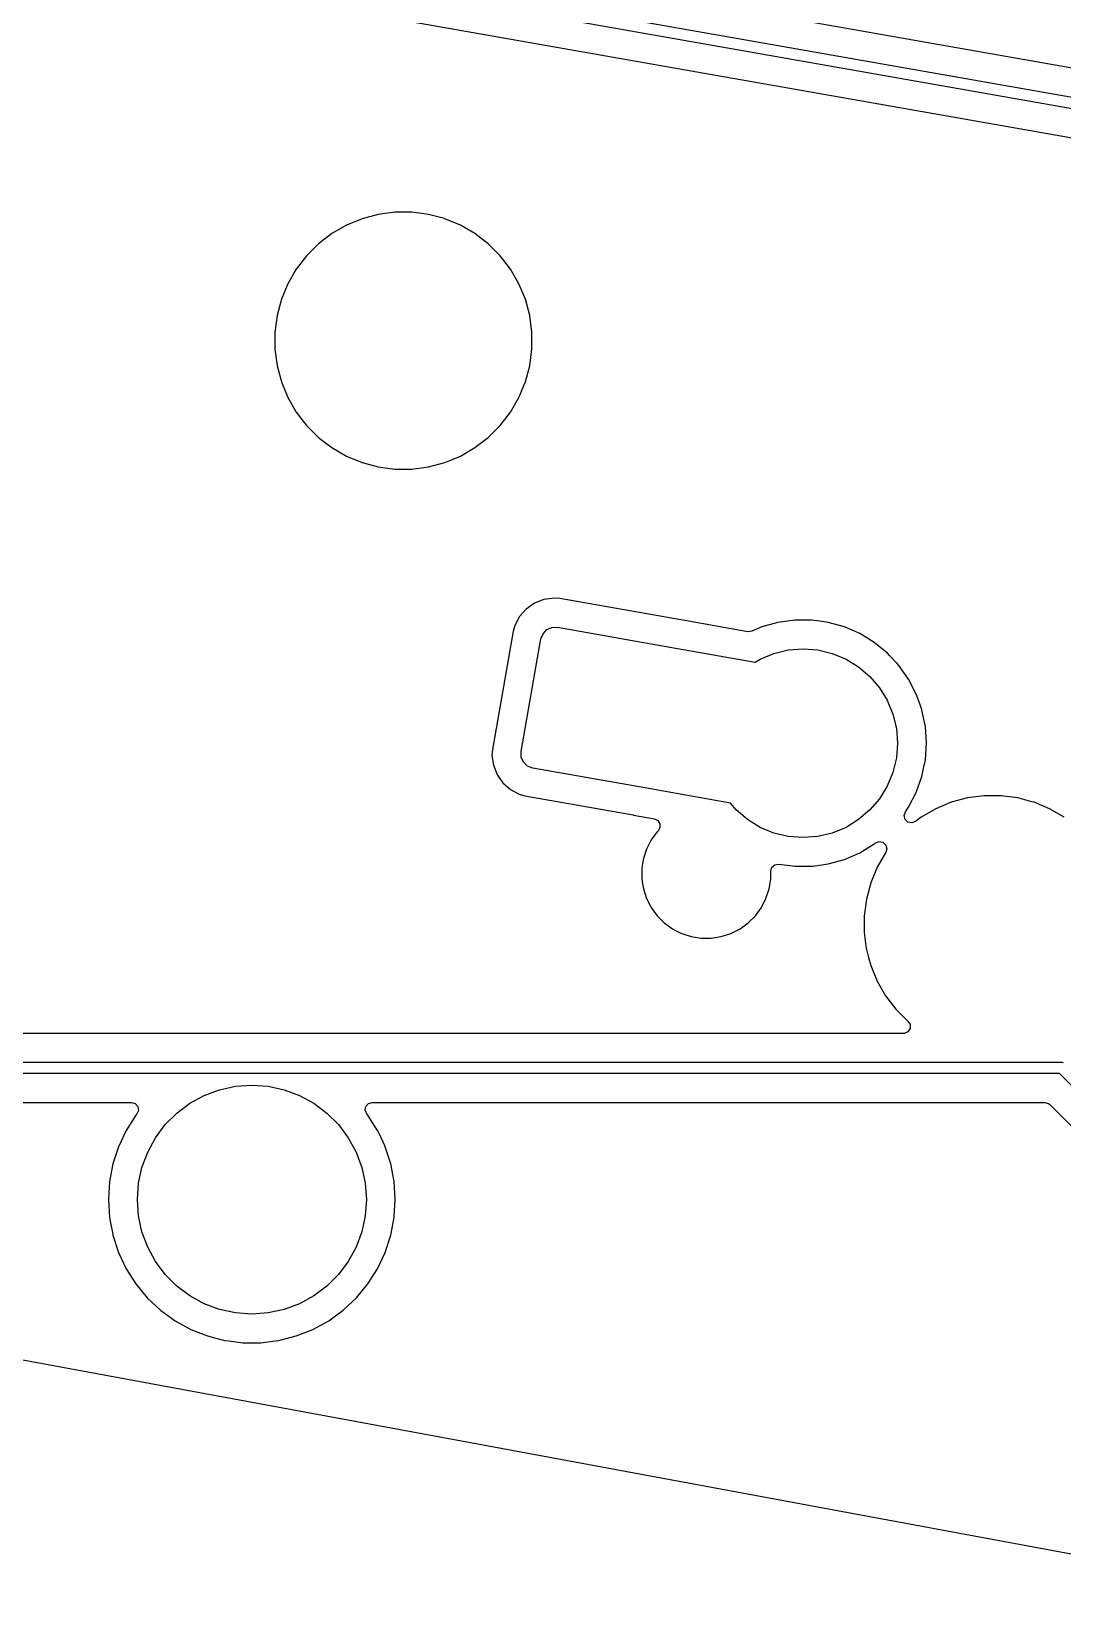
# Model space of a CAD drawing. Header units: millimetres. Extents: x 46 to 4458, y 59 to 1499.
# Drawn here: x 1782.06 to 1800.07, y 827.2 to 854.7 of the extents above; entities that cross this region are included whole.
import ezdxf

# ---------------------------------------------------------------- set-up
doc = ezdxf.new("R2010")
doc.units = ezdxf.units.MM
doc.layers.add('BLACK', color=7, linetype='Continuous')

msp = doc.modelspace()

# ---------------------------------------------------------------- linework, layer by layer
msp.add_spline([(1739.51188, 833.25441), (1780.27787, 825.93719), (1837.10984, 809.83915), (1902.0139, 825.65744), (1950.85196, 832.69492)], degree=3)
at = {"layer": 'BLACK', "linetype": 'Continuous'}
for p, q in [((1803.05595, 853.56078), (1786.39302, 856.49891)), ((1803.39247, 852.79142), (1785.81355, 855.89045)), ((1785.84795, 856.08552), (1803.42687, 852.98649)), ((1786.18446, 855.31615), (1802.8474, 852.37803)), ((1788.11673, 851.5045), (1787.83253, 851.42835)), ((1788.40841, 851.5429), (1788.11673, 851.5045)), ((1788.40842, 851.5429), (1788.40841, 851.5429)), ((1788.70263, 851.5429), (1788.40842, 851.5429)), ((1788.40842, 851.5429), (1788.40842, 851.5429)), ((1788.70264, 851.5429), (1788.70263, 851.5429)), ((1788.99432, 851.5045), (1788.70264, 851.5429)), ((1788.70264, 851.5429), (1788.70264, 851.5429)), ((1788.99433, 851.5045), (1788.99432, 851.5045)), ((1789.27325, 851.42976), (1788.99433, 851.5045)), ((1788.99433, 851.5045), (1788.99433, 851.5045)), ((1787.56072, 851.31576), (1787.30594, 851.16866)), ((1787.56073, 851.31577), (1787.56072, 851.31576)), ((1787.83253, 851.42835), (1787.56073, 851.31577)), ((1789.27852, 851.42835), (1789.27325, 851.42976)), ((1789.55032, 851.31577), (1789.27852, 851.42835)), ((1789.55034, 851.31576), (1789.55032, 851.31577)), ((1789.80512, 851.16866), (1789.55034, 851.31576)), ((1787.07251, 850.98955), (1786.86448, 850.78152)), ((1787.07252, 850.98955), (1787.07251, 850.98955)), ((1787.30592, 851.16865), (1787.07252, 850.98955)), ((1787.30594, 851.16866), (1787.30592, 851.16865)), ((1789.80512, 851.16865), (1789.80512, 851.16866)), ((1789.80512, 851.16866), (1789.80512, 851.16866)), ((1789.80513, 851.16865), (1789.80512, 851.16865)), ((1790.03854, 850.98955), (1789.80513, 851.16865)), ((1789.80513, 851.16865), (1789.80513, 851.16865)), ((1790.24657, 850.78152), (1790.03854, 850.98955)), ((1790.03854, 850.98955), (1790.03854, 850.98955)), ((1786.86448, 850.78151), (1786.68538, 850.54811)), ((1786.86448, 850.78152), (1786.86448, 850.78151)), ((1790.24658, 850.78151), (1790.24657, 850.78152)), ((1790.29189, 850.72246), (1790.24658, 850.78151)), ((1790.42568, 850.5481), (1790.29189, 850.72246)), ((1786.68537, 850.54809), (1786.53827, 850.29331)), ((1786.68538, 850.54811), (1786.68537, 850.54809)), ((1790.42569, 850.54809), (1790.42568, 850.5481)), ((1790.57278, 850.29331), (1790.42569, 850.54809)), ((1786.53826, 850.29329), (1786.42568, 850.02149)), ((1786.53827, 850.29331), (1786.53826, 850.29329)), ((1790.57279, 850.29329), (1790.57278, 850.29331)), ((1790.68537, 850.02149), (1790.57279, 850.29329)), ((1786.42568, 850.02149), (1786.34953, 849.7373)), ((1790.68538, 850.02149), (1790.68537, 850.02149)), ((1790.76153, 849.7373), (1790.68538, 850.02149)), ((1786.34953, 849.7373), (1786.31113, 849.44562)), ((1790.79993, 849.44561), (1790.76153, 849.7373)), ((1786.31113, 849.44562), (1786.31113, 849.4456)), ((1786.31113, 849.4456), (1786.31113, 849.1514)), ((1790.79993, 849.15139), (1790.79993, 849.44561)), ((1786.31113, 849.1514), (1786.31113, 849.15138)), ((1786.31113, 849.15138), (1786.34904, 848.86339)), ((1790.76153, 848.8597), (1790.79993, 849.15139)), ((1786.34904, 848.86339), (1786.34953, 848.8597)), ((1786.34953, 848.8597), (1786.41807, 848.6039)), ((1790.68538, 848.57551), (1790.76153, 848.8597)), ((1786.41807, 848.6039), (1786.42568, 848.57551)), ((1786.42568, 848.57551), (1786.53826, 848.30371)), ((1790.57807, 848.31645), (1790.6602, 848.51473)), ((1790.6602, 848.51473), (1790.68538, 848.57551)), ((1786.53826, 848.30371), (1786.53827, 848.30369)), ((1786.53827, 848.30369), (1786.68537, 848.04891)), ((1790.42568, 848.0489), (1790.57279, 848.3037)), ((1790.57279, 848.3037), (1790.57807, 848.31645)), ((1786.68537, 848.04891), (1786.68538, 848.04889)), ((1786.68538, 848.04889), (1786.86448, 847.81549)), ((1790.24658, 847.81549), (1790.42568, 848.0489)), ((1786.86448, 847.81549), (1786.86448, 847.81548)), ((1786.86448, 847.81548), (1787.07251, 847.60745)), ((1787.07251, 847.60745), (1787.07252, 847.60745)), ((1787.07252, 847.60745), (1787.23873, 847.47991)), ((1789.80512, 847.42834), (1790.03854, 847.60745)), ((1790.03854, 847.60745), (1790.24658, 847.81549)), ((1787.23873, 847.47991), (1787.30593, 847.42834)), ((1787.30593, 847.42834), (1787.30594, 847.42834)), ((1787.30594, 847.42834), (1787.56072, 847.28124)), ((1789.55033, 847.28124), (1789.80512, 847.42834)), ((1787.56072, 847.28124), (1787.56073, 847.28123)), ((1787.56073, 847.28123), (1787.83253, 847.16865)), ((1787.83253, 847.16865), (1787.83253, 847.16865)), ((1787.83253, 847.16865), (1787.83254, 847.16865)), ((1787.83254, 847.16865), (1788.11673, 847.0925)), ((1788.11673, 847.0925), (1788.40842, 847.0541)), ((1788.70263, 847.0541), (1788.99433, 847.0925)), ((1788.99433, 847.0925), (1789.27851, 847.16865)), ((1789.27851, 847.16865), (1789.39369, 847.21635)), ((1789.39369, 847.21635), (1789.55032, 847.28123)), ((1789.55032, 847.28123), (1789.55032, 847.28124)), ((1789.55032, 847.28124), (1789.55033, 847.28124)), ((1788.40842, 847.0541), (1788.40843, 847.0541)), ((1788.40843, 847.0541), (1788.70263, 847.0541)), ((1788.70263, 847.0541), (1788.70263, 847.0541)), ((1790.70221, 844.60813), (1790.58557, 844.47707)), ((1790.84592, 844.70876), (1790.70221, 844.60813)), ((1791.00896, 844.77353), (1790.84592, 844.70876)), ((1791.14784, 844.79388), (1791.00896, 844.77353)), ((1791.18255, 844.79896), (1791.14784, 844.79388)), ((1791.18256, 844.79896), (1791.18255, 844.79896)), ((1791.2856, 844.79145), (1791.18256, 844.79896)), ((1793.40238, 844.41821), (1791.2856, 844.79145)), ((1790.50231, 844.32264), (1790.47412, 844.22326)), ((1790.58557, 844.47707), (1790.50231, 844.32265)), ((1790.50231, 844.32265), (1790.50231, 844.32264)), ((1793.40239, 844.41821), (1793.40238, 844.41821)), ((1793.40296, 844.41811), (1793.40239, 844.41821)), ((1793.46909, 844.40645), (1793.40296, 844.41811)), ((1793.40296, 844.41811), (1793.40296, 844.41811)), ((1794.57102, 844.21215), (1793.46909, 844.40645)), ((1795.09782, 844.37486), (1794.81453, 844.29549)), ((1795.38928, 844.41492), (1795.09782, 844.37486)), ((1795.09782, 844.37486), (1795.09782, 844.37486)), ((1795.68348, 844.41492), (1795.38928, 844.41492)), ((1795.38928, 844.41492), (1795.38928, 844.41492)), ((1795.8292, 844.39489), (1795.68348, 844.41492)), ((1795.68348, 844.41492), (1795.68348, 844.41492)), ((1795.97493, 844.37486), (1795.8292, 844.39489)), ((1795.97494, 844.37486), (1795.97493, 844.37486)), ((1795.97493, 844.37486), (1795.97493, 844.37486)), ((1796.25822, 844.29549), (1795.97494, 844.37486)), ((1790.47411, 844.22324), (1790.10945, 842.15513)), ((1790.47412, 844.22326), (1790.47411, 844.22324)), ((1790.61103, 842.11747), (1790.95833, 844.08708)), ((1790.95833, 844.08708), (1790.99368, 844.178)), ((1790.99368, 844.178), (1791.06114, 844.24846)), ((1791.06114, 844.24846), (1791.15042, 844.28775)), ((1791.15042, 844.28775), (1791.24794, 844.28987)), ((1791.24794, 844.28987), (1793.1437, 843.9556)), ((1794.57262, 844.21187), (1794.57102, 844.21215)), ((1794.64195, 844.22053), (1794.57262, 844.21187)), ((1794.81453, 844.29549), (1794.64195, 844.22053)), ((1796.52805, 844.17829), (1796.25822, 844.29549)), ((1796.52806, 844.17828), (1796.52805, 844.17829)), ((1796.77942, 844.02543), (1796.52806, 844.17828)), ((1793.1437, 843.9556), (1793.1437, 843.9556)), ((1793.1437, 843.9556), (1794.70012, 843.68116)), ((1794.78729, 843.73458), (1795.0265, 843.83367)), ((1795.0265, 843.83367), (1795.27826, 843.89411)), ((1795.27826, 843.89411), (1795.53638, 843.91442)), ((1795.53638, 843.91442), (1795.7945, 843.89411)), ((1795.7945, 843.89411), (1796.04626, 843.83367)), ((1796.04626, 843.83367), (1796.28546, 843.73458)), ((1796.77943, 844.02542), (1796.77942, 844.02543)), ((1796.83745, 843.97822), (1796.77943, 844.02542)), ((1796.77943, 844.02542), (1796.77943, 844.02542)), ((1797.00763, 843.83976), (1796.83745, 843.97822)), ((1797.00764, 843.83976), (1797.00763, 843.83976)), ((1797.0476, 843.79697), (1797.00764, 843.83976)), ((1797.00764, 843.83976), (1797.00764, 843.83976)), ((1797.17256, 843.66317), (1797.0476, 843.79697)), ((1794.70012, 843.68116), (1794.78729, 843.73458)), ((1796.28546, 843.73458), (1796.50622, 843.5993)), ((1796.50622, 843.5993), (1796.7031, 843.43115)), ((1797.20845, 843.62475), (1797.17256, 843.66317)), ((1797.3781, 843.38441), (1797.20845, 843.62475)), ((1796.7031, 843.43115), (1796.87126, 843.23427)), ((1796.87126, 843.23427), (1797.00654, 843.01351)), ((1797.3781, 843.3844), (1797.3781, 843.38441)), ((1797.51345, 843.12319), (1797.3781, 843.3844)), ((1797.3781, 843.3844), (1797.3781, 843.3844)), ((1797.00654, 843.01351), (1797.10562, 842.7743)), ((1797.57471, 842.95082), (1797.51345, 843.12319)), ((1797.61197, 842.84598), (1797.57471, 842.95082)), ((1797.10562, 842.7743), (1797.16606, 842.52254)), ((1797.61197, 842.84597), (1797.61197, 842.84598)), ((1797.64105, 842.70603), (1797.61197, 842.84597)), ((1797.67183, 842.55793), (1797.64105, 842.70603)), ((1797.16606, 842.52254), (1797.18638, 842.26442)), ((1797.6919, 842.26442), (1797.67183, 842.55793)), ((1790.10945, 842.15512), (1790.10194, 842.05208)), ((1790.10945, 842.15513), (1790.10945, 842.15512)), ((1790.61316, 842.01995), (1790.61103, 842.11747)), ((1797.18638, 842.26442), (1797.16606, 842.00631)), ((1797.67183, 841.97091), (1797.6919, 842.26442)), ((1790.10194, 842.05208), (1790.12737, 841.87849)), ((1790.12737, 841.87849), (1790.19204, 841.71572)), ((1790.65245, 841.93066), (1790.61316, 842.01995)), ((1790.72291, 841.86321), (1790.65245, 841.93066)), ((1790.81382, 841.82785), (1790.72291, 841.86321)), ((1797.16606, 842.00631), (1797.10562, 841.75455)), ((1797.61197, 841.68288), (1797.64745, 841.85359)), ((1797.64745, 841.85359), (1797.67183, 841.97091)), ((1790.19204, 841.71572), (1790.19215, 841.71544)), ((1790.19215, 841.71544), (1790.19991, 841.70436)), ((1790.19991, 841.70436), (1790.29277, 841.57173)), ((1790.29277, 841.57173), (1790.29278, 841.57173)), ((1790.29278, 841.57173), (1790.42383, 841.4551)), ((1792.70958, 841.49358), (1790.81382, 841.82785)), ((1797.10562, 841.75455), (1797.00654, 841.51534)), ((1797.51345, 841.40566), (1797.61197, 841.68287)), ((1797.61197, 841.68287), (1797.61197, 841.68288)), ((1797.61197, 841.68287), (1797.61197, 841.68287)), ((1790.42383, 841.4551), (1790.42383, 841.4551)), ((1790.42383, 841.4551), (1790.42383, 841.4551)), ((1790.42383, 841.4551), (1790.42384, 841.4551)), ((1790.42384, 841.4551), (1790.57826, 841.37183)), ((1790.57826, 841.37183), (1790.67766, 841.34364)), ((1790.67766, 841.34364), (1792.56923, 841.01011)), ((1794.26591, 841.21916), (1792.70958, 841.49358)), ((1792.70958, 841.49358), (1792.70958, 841.49358)), ((1796.87126, 841.29458), (1796.7031, 841.0977)), ((1797.00654, 841.51534), (1796.87126, 841.29458)), ((1797.3781, 841.14445), (1797.51345, 841.40566)), ((1798.40863, 841.30741), (1798.12443, 841.23126)), ((1798.70031, 841.34581), (1798.40863, 841.30741)), ((1798.70032, 841.34581), (1798.70031, 841.34581)), ((1798.99454, 841.34581), (1798.70032, 841.34581)), ((1798.70032, 841.34581), (1798.70032, 841.34581)), ((1798.99455, 841.34581), (1798.99454, 841.34581)), ((1798.99454, 841.34581), (1798.99454, 841.34581)), ((1799.28623, 841.30741), (1798.99455, 841.34581)), ((1799.52815, 841.24259), (1799.28623, 841.30741)), ((1799.28623, 841.30741), (1799.28623, 841.30741)), ((1799.28623, 841.30741), (1799.28623, 841.30741)), ((1792.56923, 841.01011), (1792.56924, 841.01011)), ((1792.56924, 841.01011), (1792.57552, 841.009)), ((1792.57552, 841.009), (1792.57552, 841.009)), ((1792.57552, 841.009), (1792.93843, 840.94501)), ((1794.36965, 841.0977), (1794.26591, 841.21916)), ((1794.56653, 840.92955), (1794.36965, 841.0977)), ((1796.7031, 841.0977), (1796.50622, 840.92955)), ((1797.30027, 841.00189), (1797.32274, 841.06602)), ((1797.32274, 841.06602), (1797.3781, 841.14445)), ((1797.85262, 841.11867), (1797.59784, 840.97157)), ((1797.85263, 841.11868), (1797.85262, 841.11867)), ((1798.12443, 841.23126), (1797.85263, 841.11868)), ((1799.57042, 841.23126), (1799.52815, 841.24259)), ((1799.84222, 841.11868), (1799.57042, 841.23126)), ((1799.84224, 841.11867), (1799.84222, 841.11868)), ((1800.09702, 840.97157), (1799.84224, 841.11867)), ((1792.93843, 840.94501), (1793.00103, 840.91398)), ((1793.00458, 840.73521), (1792.98613, 840.71676)), ((1793.00103, 840.91398), (1793.03692, 840.85404)), ((1793.0347, 840.7842), (1793.00458, 840.73521)), ((1793.03692, 840.85404), (1793.0347, 840.7842)), ((1794.78729, 840.79426), (1794.56653, 840.92955)), ((1795.0265, 840.69518), (1794.78729, 840.79426)), ((1796.28546, 840.79426), (1796.04626, 840.69518)), ((1796.50622, 840.92955), (1796.28546, 840.79426)), ((1797.31593, 840.9338), (1797.30027, 841.00189)), ((1797.36592, 840.88499), (1797.31593, 840.9338)), ((1797.43436, 840.87095), (1797.36592, 840.88499)), ((1797.49953, 840.89614), (1797.43436, 840.87095)), ((1797.59783, 840.97157), (1797.49953, 840.89614)), ((1797.59784, 840.97157), (1797.59783, 840.97157)), ((1792.88199, 840.57344), (1792.80156, 840.41559)), ((1792.96602, 840.68909), (1792.88199, 840.57344)), ((1792.98612, 840.71676), (1792.96602, 840.68909)), ((1792.98613, 840.71676), (1792.98612, 840.71676)), ((1792.98613, 840.71676), (1792.98613, 840.71676)), ((1795.27826, 840.63474), (1795.0265, 840.69518)), ((1795.53638, 840.61442), (1795.27826, 840.63474)), ((1795.7945, 840.63474), (1795.53638, 840.61442)), ((1796.04626, 840.69518), (1795.7945, 840.63474)), ((1796.52806, 840.35056), (1796.77943, 840.50342)), ((1796.77943, 840.50342), (1796.79702, 840.51774)), ((1796.79702, 840.51774), (1796.86144, 840.54477)), ((1796.86144, 840.54477), (1796.93026, 840.53269)), ((1796.93026, 840.53269), (1796.98162, 840.48532)), ((1796.98162, 840.48532), (1796.99921, 840.4177)), ((1792.74682, 840.2471), (1792.72763, 840.12593)), ((1792.80156, 840.41559), (1792.74682, 840.2471)), ((1792.80156, 840.41559), (1792.80156, 840.41559)), ((1795.97493, 840.15398), (1796.25822, 840.23336)), ((1796.25822, 840.23336), (1796.52806, 840.35056)), ((1796.97728, 840.35102), (1796.83017, 840.09622)), ((1796.97839, 840.35268), (1796.97728, 840.35102)), ((1796.97857, 840.35326), (1796.97839, 840.35268)), ((1796.9793, 840.35453), (1796.97857, 840.35326)), ((1796.99921, 840.4177), (1796.97903, 840.35468)), ((1796.97903, 840.35468), (1796.9793, 840.35453)), ((1792.72763, 840.12593), (1792.71911, 840.07212)), ((1792.71911, 840.07212), (1792.71911, 839.89497)), ((1794.97011, 840.02933), (1794.98979, 840.09637)), ((1794.97011, 839.89497), (1794.97011, 840.02933)), ((1794.98979, 840.09637), (1795.0426, 840.14212)), ((1795.0426, 840.14212), (1795.11099, 840.15217)), ((1795.11099, 840.15217), (1795.35266, 840.11896)), ((1795.35266, 840.11896), (1795.38928, 840.11392)), ((1795.38928, 840.11392), (1795.38928, 840.11392)), ((1795.38928, 840.11392), (1795.68348, 840.11392)), ((1795.68348, 840.11392), (1795.7149, 840.11824)), ((1795.7149, 840.11824), (1795.97493, 840.15398)), ((1796.83016, 840.09621), (1796.71758, 839.82441)), ((1796.83017, 840.09622), (1796.83016, 840.09621)), ((1792.71911, 839.89497), (1792.73266, 839.80941)), ((1792.73266, 839.80941), (1792.74682, 839.71999)), ((1792.74682, 839.71999), (1792.80156, 839.55151)), ((1794.88765, 839.5515), (1794.94239, 839.71999)), ((1794.94239, 839.71999), (1794.97011, 839.89497)), ((1796.71758, 839.82441), (1796.64143, 839.54021)), ((1792.80156, 839.55151), (1792.80156, 839.5515)), ((1792.80156, 839.5515), (1792.87099, 839.41525)), ((1792.87099, 839.41525), (1792.88199, 839.39366)), ((1792.88199, 839.39366), (1792.98612, 839.25033)), ((1794.70309, 839.25033), (1794.80722, 839.39366)), ((1794.80722, 839.39366), (1794.88765, 839.5515)), ((1796.64143, 839.54021), (1796.60303, 839.24853)), ((1792.98612, 839.25033), (1793.11139, 839.12506)), ((1793.11139, 839.12506), (1793.25472, 839.02093)), ((1794.4345, 839.02093), (1794.57782, 839.12506)), ((1794.57782, 839.12506), (1794.70309, 839.25033)), ((1796.60303, 839.24853), (1796.60303, 839.24851)), ((1796.60303, 839.24851), (1796.60303, 838.95431)), ((1793.25472, 839.02093), (1793.30673, 838.99443)), ((1793.30673, 838.99443), (1793.41256, 838.9405)), ((1793.41256, 838.9405), (1793.41257, 838.9405)), ((1793.41257, 838.9405), (1793.4338, 838.9336)), ((1793.4338, 838.9336), (1793.58105, 838.88576)), ((1793.58105, 838.88576), (1793.75603, 838.85805)), ((1793.75603, 838.85805), (1793.75603, 838.85805)), ((1793.75603, 838.85805), (1793.93318, 838.85805)), ((1793.93318, 838.85805), (1793.93319, 838.85805)), ((1793.93319, 838.85805), (1794.10816, 838.88576)), ((1794.10816, 838.88576), (1794.27665, 838.9405)), ((1794.27665, 838.9405), (1794.4345, 839.02093)), ((1796.60303, 838.95431), (1796.60303, 838.9543)), ((1796.60303, 838.9543), (1796.6393, 838.67881)), ((1789.09849, 830.15503), (1742.4544, 838.78086)), ((1796.6393, 838.67881), (1796.64143, 838.66261)), ((1796.64143, 838.66261), (1796.67914, 838.52188)), ((1796.67914, 838.52188), (1796.71758, 838.37842)), ((1796.71758, 838.37842), (1796.83016, 838.10662)), ((1796.83016, 838.10662), (1796.83017, 838.1066)), ((1796.83017, 838.1066), (1796.97727, 837.85182)), ((1796.97727, 837.85182), (1796.97728, 837.85181)), ((1796.97728, 837.85181), (1797.15638, 837.6184)), ((1797.15638, 837.6184), (1797.15638, 837.6184)), ((1797.15638, 837.6184), (1797.36441, 837.41037)), ((1797.28563, 837.19053), (1766.73244, 837.19053)), ((1797.30255, 837.19169), (1797.28563, 837.19053)), ((1797.36627, 837.22033), (1797.30255, 837.19169)), ((1797.36441, 837.41037), (1797.36739, 837.40776)), ((1797.4044, 837.27889), (1797.36627, 837.22033)), ((1797.36739, 837.40776), (1797.40481, 837.34876)), ((1797.40481, 837.34876), (1797.4044, 837.27889)), ((1766.47566, 836.68811), (1800.05793, 836.69003)), ((1800.05793, 836.69003), (1800.07744, 836.68811)), ((1800.01462, 836.49195), (1766.43234, 836.49003)), ((1802.5101, 833.99873), (1800.01462, 836.49195)), ((1784.82785, 835.97254), (1785.0783, 836.10929)), ((1785.0783, 836.10929), (1785.34566, 836.20901)), ((1785.34566, 836.20901), (1785.6245, 836.26967)), ((1785.6245, 836.26967), (1785.90913, 836.29003)), ((1785.90913, 836.29003), (1786.19376, 836.26967)), ((1786.19376, 836.26967), (1786.47259, 836.20901)), ((1786.47259, 836.20901), (1786.73996, 836.10929)), ((1786.73996, 836.10929), (1786.99041, 835.97254)), ((1766.35329, 835.98953), (1783.80632, 835.98953)), ((1783.80632, 835.98953), (1783.87336, 835.96984)), ((1783.87336, 835.96984), (1783.91912, 835.91704)), ((1783.90187, 835.78649), (1783.88218, 835.76269)), ((1783.92906, 835.84788), (1783.90187, 835.78649)), ((1783.91912, 835.91704), (1783.92906, 835.84788)), ((1784.39763, 835.59975), (1784.59941, 835.80153)), ((1784.59941, 835.80153), (1784.82785, 835.97254)), ((1786.99041, 835.97254), (1787.21885, 835.80153)), ((1787.21885, 835.80153), (1787.42063, 835.59975)), ((1787.88883, 835.85069), (1787.90035, 835.9196)), ((1787.91639, 835.78649), (1787.88883, 835.85069)), ((1787.90035, 835.9196), (1787.9473, 835.97135)), ((1787.93608, 835.76269), (1787.91639, 835.78649)), ((1787.9473, 835.97135), (1788.01193, 835.98953)), ((1788.01193, 835.98953), (1799.75783, 835.98953)), ((1799.75783, 835.98953), (1799.82487, 835.96984)), ((1799.82487, 835.96984), (1799.84551, 835.95321)), ((1799.84551, 835.95321), (1801.91467, 833.88406)), ((1783.88218, 835.76269), (1783.71359, 835.49704)), ((1783.88218, 835.76269), (1783.88218, 835.76269)), ((1784.22662, 835.37131), (1784.39763, 835.59975)), ((1787.42063, 835.59975), (1787.59164, 835.37131)), ((1788.05109, 835.58146), (1787.93608, 835.76269)), ((1787.93608, 835.76269), (1787.93608, 835.76269)), ((1788.10467, 835.49704), (1788.05109, 835.58146)), ((1783.71359, 835.49703), (1783.57963, 835.21235)), ((1783.71359, 835.49704), (1783.71359, 835.49703)), ((1784.08987, 835.12086), (1784.22662, 835.37131)), ((1787.59164, 835.37131), (1787.72839, 835.12086)), ((1788.13572, 835.43104), (1788.10467, 835.49704)), ((1788.23162, 835.22724), (1788.13572, 835.43104)), ((1783.57963, 835.21235), (1783.4824, 834.91311)), ((1783.57963, 835.21235), (1783.57963, 835.21235)), ((1783.99014, 834.85349), (1784.08987, 835.12086)), ((1787.72839, 835.12086), (1787.82812, 834.85349)), ((1788.23863, 835.21234), (1788.23162, 835.22724)), ((1788.33586, 834.91311), (1788.23863, 835.21234)), ((1783.4824, 834.91311), (1783.42344, 834.60404)), ((1783.92949, 834.57466), (1783.99014, 834.85349)), ((1787.82812, 834.85349), (1787.88877, 834.57466)), ((1788.39482, 834.60404), (1788.33586, 834.91311)), ((1783.42344, 834.60403), (1783.40369, 834.29003)), ((1783.42344, 834.60404), (1783.42344, 834.60403)), ((1783.90913, 834.29003), (1783.92949, 834.57466)), ((1787.88877, 834.57466), (1787.90913, 834.29003)), ((1788.39482, 834.60403), (1788.39482, 834.60404)), ((1788.39482, 834.60404), (1788.39482, 834.60404)), ((1788.41457, 834.29003), (1788.39482, 834.60403)), ((1783.40369, 834.29003), (1783.40369, 834.29002)), ((1783.40369, 834.29002), (1783.42344, 833.97602)), ((1783.92949, 834.0054), (1783.90913, 834.29003)), ((1787.90913, 834.29003), (1787.88877, 834.0054)), ((1788.3962, 833.99791), (1788.41457, 834.29002)), ((1788.41457, 834.29002), (1788.41457, 834.29003)), ((1783.42344, 833.97602), (1783.42344, 833.97602)), ((1783.42344, 833.97602), (1783.44107, 833.88362)), ((1783.44107, 833.88362), (1783.47894, 833.68508)), ((1783.99014, 833.72656), (1783.92949, 834.0054)), ((1787.88877, 834.0054), (1787.82812, 833.72656)), ((1788.33586, 833.66695), (1788.39482, 833.97601)), ((1788.39482, 833.97601), (1788.3962, 833.99791)), ((1783.47894, 833.68508), (1783.4824, 833.66695)), ((1783.4824, 833.66695), (1783.57963, 833.36771)), ((1784.08987, 833.4592), (1783.99014, 833.72656)), ((1787.82812, 833.72656), (1787.72839, 833.4592)), ((1788.23863, 833.36771), (1788.33586, 833.66695)), ((1783.57963, 833.36771), (1783.57963, 833.36771)), ((1783.57963, 833.36771), (1783.71359, 833.08303)), ((1784.22662, 833.20875), (1784.08987, 833.4592)), ((1787.72839, 833.4592), (1787.59164, 833.20875)), ((1788.10467, 833.08302), (1788.23863, 833.36771)), ((1783.71359, 833.08303), (1783.71359, 833.08302)), ((1783.71359, 833.08302), (1783.88218, 832.81737)), ((1784.39763, 832.98031), (1784.22662, 833.20875)), ((1787.59164, 833.20875), (1787.42063, 832.98031)), ((1787.93608, 832.81737), (1788.10467, 833.08302)), ((1783.88218, 832.81737), (1783.88218, 832.81736)), ((1783.88218, 832.81736), (1784.08274, 832.57494)), ((1784.59941, 832.77853), (1784.39763, 832.98031)), ((1784.82785, 832.60752), (1784.59941, 832.77853)), ((1787.21885, 832.77853), (1786.99041, 832.60752)), ((1787.42063, 832.98031), (1787.21885, 832.77853)), ((1787.73552, 832.57493), (1787.93608, 832.81737)), ((1784.08274, 832.57494), (1784.08274, 832.57494)), ((1784.08274, 832.57494), (1784.08274, 832.57493)), ((1784.08274, 832.57493), (1784.24446, 832.42307)), ((1785.0783, 832.47076), (1784.82785, 832.60752)), ((1786.99041, 832.60752), (1786.73996, 832.47076)), ((1787.50616, 832.35955), (1787.73552, 832.57493)), ((1784.24446, 832.42307), (1784.3121, 832.35955)), ((1784.3121, 832.35955), (1784.31211, 832.35954)), ((1784.31211, 832.35954), (1784.56663, 832.17462)), ((1785.34566, 832.37104), (1785.0783, 832.47076)), ((1785.6245, 832.31039), (1785.34566, 832.37104)), ((1785.90913, 832.29003), (1785.6245, 832.31039)), ((1786.19376, 832.31039), (1785.90913, 832.29003)), ((1786.47259, 832.37104), (1786.19376, 832.31039)), ((1786.73996, 832.47076), (1786.47259, 832.37104)), ((1787.25161, 832.17461), (1787.50616, 832.35955)), ((1784.56663, 832.17462), (1784.56664, 832.17462)), ((1784.56664, 832.17462), (1784.56665, 832.17461)), ((1784.56665, 832.17461), (1784.84236, 832.02303)), ((1784.84236, 832.02303), (1784.84237, 832.02303)), ((1784.84237, 832.02303), (1784.84237, 832.02303)), ((1784.84237, 832.02303), (1784.84237, 832.02303)), ((1784.84237, 832.02303), (1785.1349, 831.90721)), ((1786.68336, 831.90721), (1786.97589, 832.02303)), ((1786.97589, 832.02303), (1786.97589, 832.02303)), ((1786.97589, 832.02303), (1786.97589, 832.02303)), ((1786.97589, 832.02303), (1786.9759, 832.02303)), ((1786.9759, 832.02303), (1787.25161, 832.17461)), ((1785.1349, 831.90721), (1785.1349, 831.90721)), ((1785.1349, 831.90721), (1785.27935, 831.87012)), ((1785.27935, 831.87012), (1785.43966, 831.82896)), ((1785.43966, 831.82896), (1785.50514, 831.82069)), ((1785.50514, 831.82069), (1785.7518, 831.78953)), ((1785.7518, 831.78953), (1785.75181, 831.78953)), ((1785.75181, 831.78953), (1785.75181, 831.78953)), ((1785.75181, 831.78953), (1785.75181, 831.78953)), ((1785.75181, 831.78953), (1786.06645, 831.78953)), ((1786.06645, 831.78953), (1786.06645, 831.78953)), ((1786.06645, 831.78953), (1786.06645, 831.78953)), ((1786.06645, 831.78953), (1786.06646, 831.78953)), ((1786.06646, 831.78953), (1786.27702, 831.81613)), ((1786.27702, 831.81613), (1786.3786, 831.82896)), ((1786.3786, 831.82896), (1786.68335, 831.90721)), ((1786.68335, 831.90721), (1786.68336, 831.90721)), ((1822.97397, 823.89048), (1789.09849, 830.15503))]:
    msp.add_line(p, q, dxfattribs=at)

doc.saveas('drawing.dxf')
